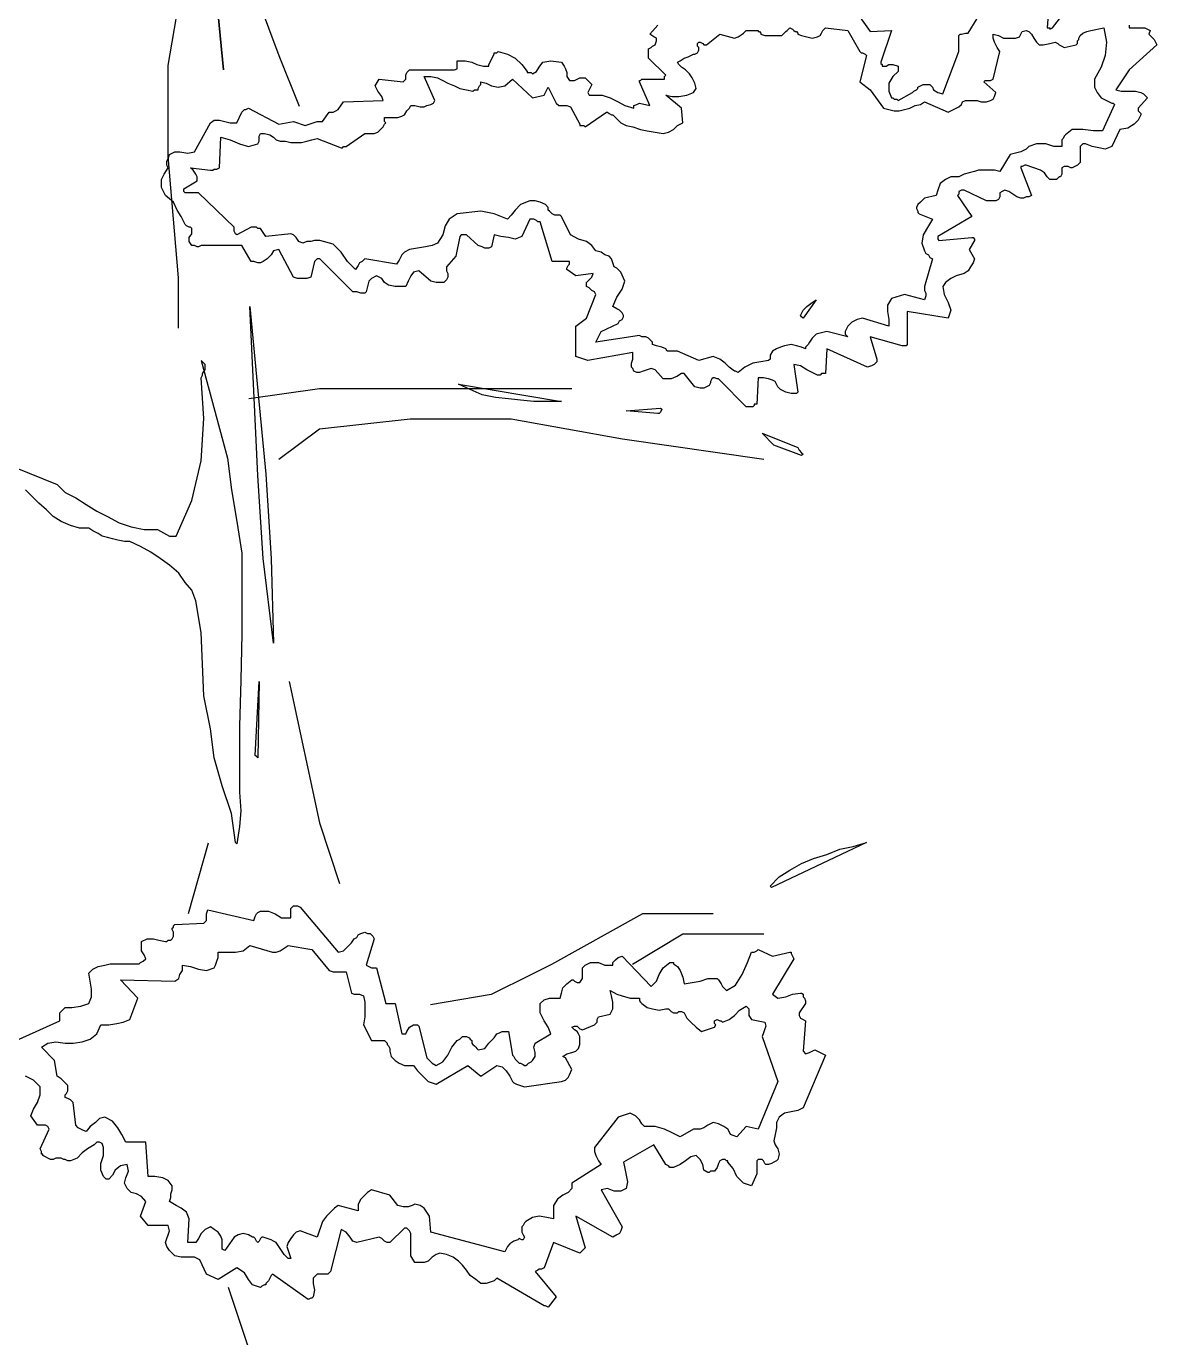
# Model space of a CAD drawing. Header units: millimetres. Extents: x 61831 to 121408, y 302 to 24841.
# Drawn here: x 104691 to 106062, y 5444 to 7034 of the extents above; entities that cross this region are included whole.
import ezdxf

# ---------------------------------------------------------------- set-up
doc = ezdxf.new("R2010")
doc.units = ezdxf.units.MM

# ---------------------------------------------------------------- blocks, each defined once
blk = doc.blocks.new('A$C6D6F7FEB')
at = {"color": 45}
for points in [[(1473.3, 4132.8), (1461, 4108.3), (1448.8, 3949.1), (1448.8, 3839), (1485.5, 3741), (1510, 3679.8)], [(1418.3, 3723.6), (1403.9, 3874), (1418.3, 3723.6)], [(1363.1, 3802.2), (1350.8, 3728.8), (1350.8, 3618.6), (1363.1, 3471.7), (1363.1, 3410.5)], [(1479.1, 3028.8), (1466.3, 3131.2), (1459.9, 3232.1), (1455.1, 3334.5), (1450.3, 3437), (1459.9, 3334.5), (1469.5, 3233.7), (1476, 3131.2), (1479.1, 3028.8)], [(2117.9, 3425.8), (2121.1, 3432.2), (2125.9, 3437), (2132.3, 3441.8), (2137.1, 3445), (2121.1, 3422.6), (2121.1, 3422.6), (2119.4, 3424.2), (2117.9, 3425.8), (2117.9, 3425.8)], [(1432.7, 2787.1), (1427.9, 2822.3), (1416.7, 2855.9), (1407.1, 2889.5), (1402.3, 2924.7), (1394.3, 2964.8), (1392.7, 3003.1), (1391.1, 3041.6), (1384.7, 3080), (1379.9, 3092.8), (1371.9, 3102.4), (1363.9, 3113.6), (1352.7, 3123.2), (1341.5, 3131.2), (1330.2, 3139.2), (1317.5, 3145.7), (1304.7, 3152.1), (1298.2, 3152.1), (1290.2, 3153.7), (1283.8, 3155.2), (1277.5, 3156.9), (1271, 3158.4), (1266.2, 3161.7), (1259.8, 3164.9), (1255, 3168.1), (1243.8, 3168.1), (1232.6, 3171.2), (1221.4, 3176.1), (1211.8, 3182.4), (1203.8, 3190.4), (1194.2, 3198.4), (1186.2, 3206.4), (1178.2, 3214.5)], [(1165.4, 3241.7), (1216.6, 3220.9), (1226.2, 3211.3), (1239, 3204.9), (1251.8, 3196.9), (1264.6, 3188.9), (1277.5, 3182.4), (1291.8, 3174.4), (1306.2, 3169.7), (1322.2, 3166.4), (1338.2, 3166.4), (1352.7, 3158.4), (1354.2, 3158.4), (1355.9, 3158.4), (1359.1, 3158.4), (1360.7, 3158.4), (1379.9, 3201.7), (1391.1, 3249.7), (1394.3, 3300.9), (1391.1, 3350.5), (1392.7, 3353.7), (1392.7, 3355.4), (1394.3, 3358.5), (1395.9, 3360.2), (1395.9, 3363.4), (1395.9, 3366.5), (1394.3, 3368.2), (1391.1, 3371.4), (1423.1, 3252.9), (1427.9, 3214.5), (1434.3, 3176.1), (1440.7, 3137.7), (1440.7, 3097.6), (1440.7, 3040), (1439.1, 2983.9), (1437.5, 2927.9), (1437.5, 2870.3), (1437.5, 2847.9), (1439.1, 2825.5), (1437.5, 2806.3), (1434.3, 2785.5), (1434.3, 2785.5), (1432.7, 2787.1), (1432.7, 2787.1), (1432.7, 2787.1)], [(1824.9, 3321.7), (1810.5, 3321.7), (1794.5, 3321.7), (1778.5, 3323.3), (1764.1, 3325), (1748.1, 3326.5), (1732.1, 3329.7), (1717.6, 3336.2), (1703.3, 3342.5), (1828.1, 3321.7), (1828.1, 3321.7), (1826.5, 3321.7), (1824.9, 3321.7), (1824.9, 3321.7)], [(1840.7, 3337.1), (1742.7, 3337.1), (1632.5, 3337.1), (1534.5, 3337.1), (1448.8, 3324.8)], [(1945, 3307.3), (1906.6, 3310.5), (1948.1, 3313.7), (1949.8, 3312.2), (1948.1, 3308.9), (1946.6, 3307.3), (1945, 3307.3)], [(2073.4, 3251.4), (1902, 3275.9), (1767.2, 3300.3), (1644.8, 3300.3), (1534.5, 3288.1), (1485.5, 3251.4)], [(2119.4, 3256.1), (2085.9, 3268.9), (2071.4, 3283.3), (2114.7, 3265.7), (2116.3, 3262.5), (2119.4, 3259.3), (2121.1, 3257.7), (2119.4, 3256.1)], [(1456.7, 2892.7), (1461.5, 2982.4), (1459.9, 2889.5), (1459.9, 2889.5), (1458.3, 2891.1), (1456.7, 2892.7), (1456.7, 2892.7)], [(1497.8, 2982.1), (1534.5, 2810.7), (1559, 2737.2)], [(1399.8, 2786.2), (1375.3, 2700.5)], [(2082.7, 2732.6), (2082.7, 2732.6), (2081.1, 2734.3), (2081.1, 2734.3), (2081.1, 2734.3), (2092.2, 2745.4), (2105.1, 2753.4), (2119.4, 2761.4), (2133.9, 2767.8), (2149.9, 2772.6), (2165.9, 2779.1), (2181.9, 2782.3), (2197.9, 2787.1), (2082.7, 2732.6)], [(2012.2, 2700.5), (1926.5, 2700.5), (1816.2, 2639.3), (1791.7, 2627), (1742.7, 2602.6), (1669.3, 2590.3)], [(2073.4, 2676), (1975.4, 2676), (1914.2, 2639.3)], [(1485.5, 1990.5), (1461, 2137.4), (1424.3, 2247.6)]]:
    blk.add_lwpolyline(points, dxfattribs=at)
at = {"color": 54, "true_color": 0x999900}
for points in [[(2060.2, 3315.3), (2058.7, 3315.3), (2055.4, 3315.3), (2053.9, 3315.3), (2052.2, 3315.3), (2020.2, 3347.4), (2018.6, 3349), (2017, 3349), (2013.8, 3350.5), (2012.2, 3350.5), (2010.6, 3349), (2009, 3345.7), (2009, 3344.2), (2007.4, 3341), (2004.2, 3339.3), (2001, 3337.7), (1996.2, 3337.7), (1989.8, 3339.3), (1977, 3355.4), (1973.8, 3355.4), (1970.6, 3353.7), (1969, 3352.2), (1964.2, 3350.5), (1961, 3349), (1957.8, 3349), (1954.6, 3349), (1951.4, 3349), (1941.8, 3360.2), (1937, 3361.7), (1932.1, 3360.2), (1927.4, 3358.5), (1922.6, 3357), (1919.4, 3357), (1916.1, 3358.5), (1914.6, 3361.7), (1912.9, 3363.4), (1912.9, 3368.2), (1914.6, 3373), (1914.6, 3376.2), (1914.6, 3381), (1860.1, 3371.4), (1845.7, 3376.2), (1845.7, 3413), (1858.6, 3422.6), (1869.7, 3451.4), (1868.1, 3454.6), (1864.9, 3456.2), (1861.7, 3459.4), (1858.6, 3461), (1858.6, 3465.8), (1861.7, 3469), (1864.9, 3472.2), (1866.6, 3477), (1845.7, 3473.8), (1834.5, 3481.8), (1834.5, 3483.4), (1836.1, 3486.6), (1837.7, 3488.2), (1837.7, 3491.4), (1834.5, 3491.4), (1832.9, 3491.4), (1829.7, 3491.4), (1828.1, 3491.4), (1824.9, 3491.4), (1821.7, 3491.4), (1820.1, 3491.4), (1816.9, 3491.4), (1802.5, 3539.5), (1799.3, 3539.5), (1797.7, 3541), (1794.5, 3542.7), (1789.7, 3542.7), (1780.1, 3521.8), (1772.1, 3518.6), (1764.1, 3520.3), (1754.5, 3521.8), (1746.5, 3523.5), (1743.3, 3509), (1740.1, 3507.5), (1735.3, 3507.5), (1732.1, 3509), (1727.3, 3510.6), (1712.8, 3523.5), (1711.3, 3523.5), (1708.1, 3523.5), (1706.5, 3523.5), (1704.8, 3521.8), (1700.1, 3497.8), (1688.8, 3485), (1688.8, 3480.2), (1690.4, 3477), (1690.4, 3472.2), (1688.8, 3469), (1685.6, 3465.8), (1680.8, 3465.8), (1676.1, 3465.8), (1669.6, 3467.4), (1655.2, 3480.2), (1648.8, 3478.6), (1645.6, 3473.8), (1642.4, 3467.4), (1639.2, 3461), (1626.4, 3461), (1618.4, 3462.6), (1613.6, 3465.8), (1610.4, 3470.6), (1604, 3473.8), (1597.6, 3470.6), (1594.4, 3467.4), (1592.8, 3461), (1591.2, 3454.6), (1589.6, 3453), (1584.8, 3453), (1580, 3454.6), (1575.2, 3454.6), (1535.2, 3494.6), (1533.5, 3494.6), (1532, 3494.6), (1530.3, 3493), (1528.8, 3491.4), (1524, 3472.2), (1519.2, 3470.6), (1512.8, 3470.6), (1508, 3470.6), (1503.2, 3472.2), (1485.5, 3505.8), (1479.1, 3504.2), (1476, 3499.4), (1471.1, 3494.6), (1466.3, 3491.4), (1463.1, 3489.8), (1459.9, 3489.8), (1455.1, 3491.4), (1451.9, 3491.4), (1440.7, 3510.6), (1399.1, 3510.6), (1395.9, 3510.6), (1392.7, 3510.6), (1391.1, 3510.6), (1387.9, 3509), (1386.3, 3509), (1383.1, 3510.6), (1381.5, 3510.6), (1379.9, 3510.6), (1376.7, 3515.5), (1376.7, 3520.3), (1379.9, 3525), (1379.9, 3531.5), (1378.3, 3533), (1376.7, 3533), (1373.5, 3534.7), (1371.9, 3536.3), (1367.1, 3545.8), (1362.2, 3553.8), (1357.5, 3563.5), (1347.9, 3571.5), (1343.1, 3581), (1343.1, 3590.7), (1346.2, 3597.1), (1351.1, 3605.1), (1349.5, 3608.3), (1349.5, 3613.1), (1351.1, 3616.3), (1352.7, 3621.1), (1359.1, 3624.3), (1365.5, 3624.3), (1375.1, 3622.7), (1383.1, 3624.3), (1402.3, 3659.5), (1407.1, 3662.7), (1413.5, 3662.7), (1419.9, 3661.1), (1426.3, 3659.5), (1427.9, 3659.5), (1429.5, 3659.5), (1432.7, 3659.5), (1434.3, 3659.5), (1440.7, 3672.3), (1442.3, 3673.9), (1443.9, 3675.5), (1445.5, 3675.5), (1448.7, 3677.1), (1485.5, 3657.9), (1503.2, 3661.1), (1517.5, 3656.3), (1522.3, 3657.9), (1527.2, 3659.5), (1532, 3661.1), (1538.4, 3661.1), (1546.4, 3672.3), (1549.5, 3672.3), (1551.2, 3672.3), (1554.4, 3673.9), (1557.5, 3675.5), (1564, 3685.1), (1612, 3686.7), (1610.4, 3691.5), (1605.6, 3697.9), (1602.4, 3704.3), (1607.2, 3712.3), (1636, 3709.1), (1639.2, 3712.3), (1639.2, 3717.1), (1640.8, 3720.3), (1644, 3723.6), (1698.5, 3723.6), (1701.6, 3725.1), (1701.6, 3726.8), (1701.6, 3731.6), (1701.6, 3734.8), (1711.3, 3734.8), (1719.3, 3733.1), (1725.7, 3730), (1733.7, 3728.3), (1735.3, 3728.3), (1738.5, 3728.3), (1740.1, 3728.3), (1740.1, 3730), (1746.5, 3742.8), (1746.5, 3744.3), (1748.1, 3744.3), (1749.7, 3744.3), (1751.3, 3746), (1762.5, 3742.8), (1772.1, 3738), (1780.1, 3730), (1786.5, 3721.9), (1786.5, 3720.3), (1788.1, 3720.3), (1791.3, 3720.3), (1792.9, 3718.8), (1797.7, 3721.9), (1800.9, 3726.8), (1805.7, 3733.1), (1815.3, 3734.8), (1828.1, 3733.1), (1831.3, 3728.3), (1832.9, 3725.1), (1834.5, 3720.3), (1834.5, 3715.6), (1837.7, 3710.8), (1844.1, 3710.8), (1850.5, 3713.9), (1856.9, 3713.9), (1858.6, 3712.3), (1860.1, 3710.8), (1863.4, 3707.6), (1864.9, 3705.9), (1863.4, 3702.8), (1861.7, 3699.5), (1860.1, 3696.3), (1861.7, 3693.1), (1877.7, 3693.1), (1887.4, 3689.9), (1896.9, 3685.1), (1904.9, 3680.3), (1916.1, 3677.1), (1916.1, 3678.7), (1916.1, 3680.3), (1919.4, 3681.9), (1922.6, 3683.5), (1935.4, 3680.3), (1922.6, 3709.1), (1922.6, 3710.8), (1924.1, 3710.8), (1924.1, 3710.8), (1925.8, 3712.3), (1951.4, 3712.3), (1953, 3712.3), (1953, 3713.9), (1953, 3715.6), (1954.6, 3717.1), (1933.8, 3738), (1933.8, 3739.6), (1933.8, 3741.1), (1933.8, 3742.8), (1933.8, 3746), (1933.8, 3749.1), (1937, 3750.8), (1938.6, 3752.3), (1941.8, 3754), (1943.4, 3758.8), (1943.4, 3762), (1940.1, 3763.6), (1935.4, 3766.8), (1945, 3778)], [(2175.5, 3808.4), (2202.7, 3770), (2228.3, 3771.6), (2215.5, 3733.1), (2215.5, 3731.6), (2217.1, 3730), (2217.1, 3728.3), (2218.7, 3728.3), (2221.9, 3728.3), (2225.1, 3730), (2229.9, 3730), (2236.3, 3728.3), (2236.3, 3728.3), (2236.3, 3725.1), (2236.3, 3723.6), (2236.3, 3721.9), (2229.9, 3715.6), (2225.1, 3707.6), (2225.1, 3697.9), (2228.3, 3689.9), (2229.9, 3689.9), (2231.5, 3688.3), (2234.7, 3688.3), (2236.3, 3686.7), (2254, 3696.3), (2255.5, 3697.9), (2258.7, 3699.5), (2260.3, 3701.1), (2260.3, 3702.8), (2263.5, 3704.3), (2266.7, 3705.9), (2271.5, 3705.9), (2274.7, 3705.9), (2278, 3702.8), (2279.5, 3699.5), (2284.4, 3696.3), (2290.7, 3694.8), (2310, 3746), (2310, 3765.2), (2311.6, 3766.8), (2313.2, 3766.8), (2318, 3768.3), (2321.2, 3768.3), (2332.4, 3786)], [(2420.4, 3816.4), (2417.2, 3774.8), (2420.4, 3774.8), (2420.4, 3773.2), (2420.4, 3773.2), (2423.6, 3774.8), (2447.6, 3805.2)], [(2516.5, 3778), (2516.5, 3776.3), (2516.5, 3774.8), (2516.5, 3774.8), (2530.9, 3774.8), (2534.1, 3774.8), (2535.7, 3774.8), (2538.9, 3773.2), (2542.1, 3771.6), (2540.5, 3766.8), (2543.7, 3763.6), (2546.9, 3760.3), (2550.1, 3754), (2516.5, 3723.6), (2500.5, 3699.5), (2506.9, 3697.9), (2514.9, 3697.9), (2524.5, 3697.9), (2530.9, 3696.3), (2534.1, 3694.8), (2535.7, 3693.1), (2537.3, 3691.5), (2538.9, 3689.9), (2527.7, 3677.1), (2527.7, 3673.9), (2529.3, 3672.3), (2530.9, 3670.7), (2530.9, 3669.1), (2527.7, 3662.7), (2522.9, 3657.9), (2514.9, 3653.1), (2505.3, 3651.5), (2495.7, 3630.7), (2487.7, 3627.5), (2479.7, 3629.1), (2471.7, 3630.7), (2463.7, 3633.9), (2462, 3633.9), (2460.5, 3633.9), (2458.8, 3632.3), (2457.3, 3630.7), (2457.3, 3611.5), (2455.6, 3609.9), (2454, 3608.3), (2450.8, 3606.7), (2447.6, 3605.1), (2446, 3605.1), (2442.8, 3606.7), (2441.3, 3606.7), (2438, 3606.7), (2434.8, 3605.1), (2434.8, 3601.9), (2434.8, 3597.1), (2433.2, 3593.9), (2431.6, 3593.9), (2430, 3592.3), (2428.4, 3590.7), (2426.8, 3590.7), (2420.4, 3590.7), (2417.2, 3593.9), (2414, 3598.7), (2409.2, 3601.9), (2391.6, 3608.3), (2390, 3608.3), (2386.8, 3606.7), (2385.2, 3606.7), (2385.2, 3605.1), (2398, 3571.5), (2394.8, 3569.9), (2391.6, 3569.9), (2388.4, 3568.3), (2385.2, 3568.3), (2380.4, 3569.9), (2375.6, 3573), (2370.8, 3576.3), (2366, 3577.9), (2362.8, 3576.3), (2359.6, 3574.7), (2359.6, 3569.9), (2358, 3566.7), (2354.8, 3565), (2351.6, 3565), (2346.8, 3565), (2343.6, 3565), (2316.4, 3577.9), (2313.2, 3577.9), (2310, 3576.3), (2310, 3573), (2308.4, 3571.5), (2326, 3545.8), (2284.4, 3521.8), (2284.4, 3520.3), (2284.4, 3520.3), (2284.4, 3518.6), (2286, 3517), (2326, 3520.3), (2326, 3520.3), (2327.6, 3520.3), (2329.2, 3518.6), (2329.2, 3517), (2322.7, 3505.8), (2329.2, 3494.6), (2327.6, 3489.8), (2324.4, 3485), (2321.2, 3480.2), (2316.4, 3477), (2306.7, 3473.8), (2300.4, 3470.6), (2294, 3465.8), (2290.7, 3461), (2292.4, 3451.4), (2297.2, 3441.8), (2300.4, 3432.2), (2297.2, 3422.6), (2247.5, 3430.6), (2247.5, 3390.6), (2246, 3389), (2244.3, 3389), (2242.7, 3389), (2241.2, 3389), (2202.7, 3400.2), (2210.7, 3373), (2210.7, 3369.7), (2207.5, 3366.5), (2204.3, 3365), (2199.5, 3363.4), (2149.9, 3385.7), (2148.3, 3355.4), (2146.7, 3355.4), (2143.5, 3355.4), (2141.9, 3353.7), (2138.7, 3353.7), (2132.3, 3357), (2125.9, 3360.2), (2117.9, 3365), (2109.9, 3366.5), (2114.7, 3333), (2113.1, 3331.3), (2109.9, 3331.3), (2108.2, 3331.3), (2106.7, 3331.3), (2100.2, 3333), (2093.9, 3336.2), (2090.7, 3339.3), (2087.4, 3345.7), (2084.2, 3347.4), (2079.4, 3349), (2073, 3350.5), (2066.7, 3350.5), (2065, 3318.5), (2063.4, 3318.5), (2061.9, 3318.5), (2061.9, 3317), (2060.2, 3315.3)], [(2037.8, 3358.5), (2031.4, 3363.4), (2026.6, 3368.2), (2020.2, 3373), (2012.2, 3376.2), (1994.6, 3371.4), (1969, 3382.6), (1956.2, 3382.6), (1954.6, 3385.7), (1949.8, 3387.4), (1943.4, 3389), (1938.6, 3390.6), (1938.6, 3392.2), (1938.6, 3393.7), (1937, 3395.4), (1935.4, 3397), (1933.8, 3398.6), (1930.6, 3400.2), (1925.8, 3400.2), (1922.6, 3401.7), (1869.7, 3393.7), (1876.1, 3406.6), (1896.9, 3416.2), (1898.6, 3419.4), (1901.8, 3421), (1903.4, 3424.2), (1903.4, 3425.8), (1901.8, 3429), (1898.6, 3432.2), (1895.4, 3433.8), (1890.6, 3437), (1895.4, 3448.2), (1901.8, 3457.8), (1904.9, 3467.4), (1900.1, 3478.6), (1898.6, 3480.2), (1896.9, 3481.8), (1895.4, 3483.4), (1892.1, 3485), (1888.9, 3494.6), (1885.8, 3497.8), (1880.9, 3499.4), (1876.1, 3502.6), (1869.7, 3504.2), (1864.9, 3510.6), (1858.6, 3515.5), (1848.9, 3518.6), (1839.3, 3523.5), (1828.1, 3545.8), (1826.5, 3547.5), (1824.9, 3547.5), (1820.1, 3547.5), (1816.9, 3549), (1815.3, 3550.7), (1813.7, 3552.3), (1812.1, 3553.8), (1812.1, 3557), (1808.9, 3560.3), (1802.5, 3563.5), (1796.1, 3565), (1789.7, 3565), (1778.5, 3560.3), (1772.1, 3553.8), (1767.3, 3547.5), (1762.5, 3542.7), (1746.5, 3549), (1730.5, 3552.3), (1701.6, 3549), (1692.1, 3542.7), (1687.3, 3534.7), (1684.1, 3523.5), (1677.6, 3513.8), (1671.3, 3510.6), (1663.3, 3509), (1653.6, 3507.5), (1644, 3505.8), (1637.6, 3502.6), (1634.4, 3499.4), (1631.2, 3493), (1628, 3488.2), (1589.6, 3494.6), (1586.4, 3491.4), (1583.2, 3489.8), (1581.6, 3486.6), (1578.4, 3481.8), (1568.8, 3491.4), (1560.8, 3502.6), (1551.2, 3512.3), (1535.2, 3517), (1528.8, 3517), (1524, 3515.5), (1519.2, 3515.5), (1514.3, 3513.8), (1509.5, 3515.5), (1506.3, 3520.3), (1503.2, 3523.5), (1500, 3525), (1469.5, 3521.8), (1463.1, 3531.5), (1459.9, 3531.5), (1458.3, 3533), (1455.1, 3533), (1451.9, 3533), (1434.3, 3523.5), (1432.7, 3525), (1431.1, 3528.3), (1431.1, 3529.8), (1431.1, 3533), (1387.9, 3574.7), (1371.9, 3574.7), (1371.9, 3574.7), (1370.3, 3576.3), (1370.3, 3577.9), (1370.3, 3579.5), (1386.3, 3589), (1386.3, 3593.9), (1384.7, 3597.1), (1381.5, 3601.9), (1378.3, 3605.1), (1402.3, 3601.9), (1405.5, 3601.9), (1407.1, 3603.5), (1410.3, 3603.5), (1413.5, 3605.1), (1415.1, 3641.9), (1426.3, 3638.7), (1437.5, 3633.9), (1448.7, 3630.7), (1459.9, 3633.9), (1461.5, 3637.1), (1461.5, 3640.3), (1461.5, 3643.5), (1463.1, 3646.7), (1467.9, 3646.7), (1474.3, 3645.1), (1479.1, 3641.9), (1482.3, 3638.7), (1487.1, 3637.1), (1493.5, 3637.1), (1500, 3635.5), (1506.3, 3635.5), (1512.8, 3635.5), (1519.2, 3637.1), (1525.5, 3638.7), (1532, 3640.3), (1560.8, 3629.1), (1562.4, 3629.1), (1564, 3630.7), (1565.6, 3630.7), (1567.2, 3630.7), (1589.6, 3646.7), (1592.8, 3646.7), (1594.4, 3646.7), (1597.6, 3646.7), (1600.8, 3646.7), (1605.6, 3648.3), (1608.8, 3651.5), (1612, 3654.7), (1613.6, 3657.9), (1615.2, 3659.5), (1613.6, 3661.1), (1613.6, 3664.3), (1613.6, 3665.9), (1629.6, 3665.9), (1634.4, 3667.5), (1637.6, 3669.1), (1640.8, 3673.9), (1644, 3677.1), (1645.6, 3680.3), (1650.4, 3680.3), (1656.8, 3678.7), (1661.6, 3678.7), (1664.8, 3680.3), (1669.6, 3681.9), (1672.8, 3683.5), (1674.4, 3686.7), (1661.6, 3715.6), (1669.6, 3715.6), (1677.6, 3713.9), (1684.1, 3710.8), (1690.4, 3707.6), (1698.5, 3704.3), (1704.8, 3701.1), (1712.8, 3699.5), (1720.8, 3697.9), (1722.5, 3699.5), (1725.7, 3699.5), (1727.3, 3699.5), (1727.3, 3699.5), (1727.3, 3701.1), (1728.8, 3704.3), (1730.5, 3705.9), (1730.5, 3709.1), (1736.8, 3707.6), (1743.3, 3704.3), (1751.3, 3702.8), (1759.3, 3704.3), (1768.9, 3712.3), (1792.9, 3689.9), (1807.3, 3693.1), (1812.1, 3702.8), (1821.7, 3683.5), (1824.9, 3680.3), (1829.7, 3680.3), (1834.5, 3680.3), (1839.3, 3678.7), (1850.5, 3657.9), (1850.5, 3656.3), (1852.1, 3656.3), (1855.4, 3656.3), (1856.9, 3654.7), (1882.6, 3672.3), (1884.1, 3672.3), (1885.8, 3670.7), (1888.9, 3669.1), (1890.6, 3669.1), (1895.4, 3664.3), (1900.1, 3659.5), (1906.6, 3656.3), (1914.6, 3654.7), (1924.1, 3651.5), (1932.1, 3649.9), (1941.8, 3648.3), (1951.4, 3646.7), (1957.8, 3648.3), (1964.2, 3651.5), (1969, 3656.3), (1975.4, 3659.5), (1973.8, 3677.1), (1954.6, 3693.1), (1962.6, 3691.5), (1970.6, 3691.5), (1980.2, 3693.1), (1988.2, 3696.3), (1991.4, 3701.1), (1989.8, 3707.6), (1986.6, 3713.9), (1983.4, 3718.8), (1978.6, 3723.6), (1973.8, 3726.8), (1970.6, 3730), (1969, 3733.1), (1972.2, 3734.8), (1977, 3738), (1981.8, 3739.6), (1985, 3741.1), (1988.2, 3742.8), (1989.8, 3742.8), (1993, 3744.3), (1994.6, 3747.6), (1994.6, 3750.8), (1993, 3752.3), (1993, 3755.6), (1994.6, 3757.2), (1996.2, 3757.2), (1999.4, 3755.6), (2001, 3754), (2004.2, 3754), (2020.2, 3766.8), (2037.8, 3762), (2042.6, 3763.6), (2047.4, 3766.8), (2049, 3768.3), (2052.2, 3771.6), (2066.7, 3771.6), (2066.7, 3770), (2068.2, 3770), (2069.9, 3768.3), (2069.9, 3766.8), (2074.7, 3765.2), (2081.1, 3765.2), (2085.9, 3765.2), (2092.2, 3765.2), (2095.4, 3765.2), (2097.1, 3766.8), (2100.2, 3770), (2101.9, 3771.6), (2103.4, 3773.2), (2105.1, 3774.8), (2108.2, 3773.2), (2109.9, 3771.6), (2111.4, 3770), (2113.1, 3770), (2114.7, 3768.3), (2114.7, 3766.8), (2119.4, 3765.2), (2125.9, 3763.6), (2132.3, 3762), (2138.7, 3763.6), (2141.9, 3765.2), (2143.5, 3768.3), (2145.1, 3771.6), (2148.3, 3774.8), (2175.5, 3771.6), (2189.9, 3746), (2191.5, 3744.3), (2193.1, 3744.3), (2196.3, 3742.8), (2197.9, 3741.1), (2189.9, 3709.1), (2202.7, 3699.5), (2218.7, 3677.1), (2225.1, 3675.5), (2231.5, 3673.9), (2237.9, 3673.9), (2244.3, 3675.5), (2250.7, 3677.1), (2257.2, 3680.3), (2263.5, 3681.9), (2268.3, 3685.1), (2297.2, 3672.3), (2310, 3678.7), (2313.2, 3681.9), (2314.7, 3685.1), (2318, 3686.7), (2321.2, 3686.7), (2327.6, 3686.7), (2332.4, 3686.7), (2337.2, 3685.1), (2343.6, 3685.1), (2348.4, 3686.7), (2351.6, 3688.3), (2353.2, 3691.5), (2354.8, 3696.3), (2340.4, 3709.1), (2342, 3710.8), (2343.6, 3710.8), (2348.4, 3710.8), (2351.6, 3712.3), (2359.6, 3746), (2356.4, 3750.8), (2353.2, 3757.2), (2351.6, 3762), (2351.6, 3766.8), (2358, 3765.2), (2364.4, 3762), (2370.8, 3762), (2378.8, 3762), (2383.6, 3763.6), (2385.2, 3766.8), (2386.8, 3770), (2391.6, 3771.6), (2394.8, 3770), (2398, 3766.8), (2401.2, 3762), (2404.4, 3757.2), (2407.6, 3754), (2412.4, 3754), (2420.4, 3755.6), (2426.8, 3757.2), (2430, 3755.6), (2431.6, 3754), (2434.8, 3752.3), (2438, 3750.8), (2452.5, 3754), (2454, 3755.6), (2454, 3758.8), (2455.6, 3760.3), (2455.6, 3762), (2457.3, 3765.2), (2460.5, 3768.3), (2465.3, 3770), (2470, 3771.6), (2486, 3774.8), (2489.3, 3757.2), (2487.7, 3741.1), (2482.8, 3726.8), (2474.8, 3712.3), (2474.8, 3702.8), (2478, 3696.3), (2482.8, 3689.9), (2489.3, 3686.7), (2492.5, 3685.1), (2495.7, 3683.5), (2497.3, 3683.5), (2498.9, 3681.9), (2484.5, 3649.9), (2473.3, 3649.9), (2460.5, 3651.5), (2447.6, 3651.5), (2439.6, 3645.1), (2438, 3643.5), (2436.5, 3640.3), (2434.8, 3638.7), (2434.8, 3638.7), (2434.8, 3637.1), (2434.8, 3635.5), (2434.8, 3633.9), (2434.8, 3630.7), (2425.2, 3630.7), (2415.6, 3633.9), (2404.4, 3633.9), (2394.8, 3630.7), (2391.6, 3627.5), (2385.2, 3624.3), (2378.8, 3622.7), (2372.4, 3621.1), (2359.6, 3600.3), (2353.2, 3601.9), (2346.8, 3601.9), (2340.4, 3601.9), (2334, 3601.9), (2329.2, 3600.3), (2322.7, 3598.7), (2316.4, 3597.1), (2310, 3593.9), (2308.4, 3593.9), (2306.7, 3593.9), (2303.6, 3593.9), (2300.4, 3593.9), (2294, 3590.7), (2287.5, 3585.9), (2284.4, 3577.9), (2282.7, 3571.5), (2268.3, 3568.3), (2265.2, 3565), (2263.5, 3563.5), (2260.3, 3560.3), (2258.7, 3557), (2258.7, 3555.5), (2260.3, 3552.3), (2260.3, 3550.7), (2262, 3549), (2278, 3542.7), (2273.2, 3534.7), (2266.7, 3523.5), (2265.2, 3513.8), (2268.3, 3504.2), (2270, 3501), (2273.2, 3499.4), (2274.7, 3496.2), (2278, 3494.6), (2268.3, 3461), (2268.3, 3456.2), (2270, 3453), (2270, 3449.8), (2268.3, 3445), (2244.3, 3451.4), (2228.3, 3446.6), (2223.5, 3438.6), (2223.5, 3430.6), (2225.1, 3421), (2225.1, 3413), (2193.1, 3422.6), (2186.7, 3421), (2180.3, 3417.8), (2175.5, 3413), (2172.3, 3406.6), (2172.3, 3405), (2172.3, 3403.4), (2173.9, 3401.7), (2175.5, 3400.2), (2149.9, 3406.6), (2143.5, 3405), (2137.1, 3403.4), (2132.3, 3398.6), (2129.1, 3393.7), (2127.4, 3390.6), (2125.9, 3389), (2124.3, 3387.4), (2124.3, 3385.7), (2119.4, 3387.4), (2113.1, 3389), (2106.7, 3390.6), (2098.7, 3389), (2093.9, 3387.4), (2089.1, 3385.7), (2084.2, 3382.6), (2081.1, 3377.7), (2081.1, 3376.2), (2081.1, 3374.6), (2081.1, 3373), (2079.4, 3371.4), (2069.9, 3369.7), (2060.2, 3368.2), (2050.7, 3363.4), (2042.6, 3357), (2042.6, 3357), (2039.4, 3358.5), (2037.8, 3358.5), (2037.8, 3358.5)], [(1807.3, 2225.2), (1749.7, 2258.8), (1746.5, 2255.6), (1741.7, 2254), (1736.8, 2252.4), (1730.5, 2252.4), (1724.1, 2257.2), (1717.6, 2262), (1712.8, 2268.4), (1708.1, 2274.8), (1703.3, 2279.6), (1696.8, 2284.4), (1688.8, 2287.6), (1680.8, 2289.2), (1676.1, 2287.6), (1671.3, 2284.4), (1666.4, 2279.6), (1661.6, 2278), (1660.1, 2278), (1656.8, 2278), (1653.6, 2278), (1650.4, 2278), (1645.6, 2286), (1645.6, 2294), (1645.6, 2303.6), (1645.6, 2313.2), (1644, 2316.4), (1642.4, 2318), (1640.8, 2319.6), (1637.6, 2319.6), (1620, 2302), (1616.8, 2302), (1613.6, 2303.6), (1610.4, 2306.8), (1607.2, 2308.4), (1580, 2302), (1575.2, 2303.6), (1572, 2308.4), (1567.2, 2314.8), (1560.8, 2318), (1548, 2266.8), (1544.8, 2263.6), (1541.5, 2263.6), (1536.8, 2263.6), (1532, 2263.6), (1527.2, 2258.8), (1527.2, 2252.4), (1528.8, 2244.4), (1527.2, 2236.4), (1527.2, 2236.4), (1525.5, 2234.8), (1524, 2234.8), (1520.8, 2233.2), (1477.5, 2263.6), (1476, 2262), (1474.3, 2258.8), (1472.8, 2255.6), (1469.5, 2252.4), (1469.5, 2250.8), (1467.9, 2250.8), (1464.8, 2249.2), (1463.1, 2247.6), (1453.5, 2250.8), (1448.7, 2257.2), (1443.9, 2265.2), (1434.3, 2271.6), (1411.9, 2257.2), (1397.5, 2263.6), (1389.5, 2281.2), (1383.1, 2284.4), (1375.1, 2284.4), (1367.1, 2284.4), (1359.1, 2286), (1355.9, 2289.2), (1352.7, 2292.4), (1349.5, 2297.2), (1347.9, 2302), (1349.5, 2306.8), (1351.1, 2311.6), (1352.7, 2316.4), (1351.1, 2322.8), (1327, 2322.8), (1317.5, 2334), (1323.9, 2351.7), (1319, 2358), (1312.7, 2361.2), (1306.2, 2362.8), (1301.5, 2367.7), (1298.2, 2374), (1299.8, 2380.5), (1303, 2388.5), (1301.5, 2396.5), (1293.5, 2394.9), (1287, 2390), (1283.8, 2383.7), (1279, 2378.8), (1277.5, 2378.8), (1275.8, 2378.8), (1274.2, 2380.5), (1272.6, 2382), (1269.5, 2390), (1269.5, 2398), (1272.6, 2407.7), (1272.6, 2417.2), (1271, 2422.1), (1267.8, 2423.7), (1264.6, 2423.7), (1261.4, 2420.5), (1253.4, 2415.7), (1247, 2410.9), (1240.6, 2404.5), (1232.6, 2401.2), (1229.4, 2401.2), (1226.2, 2402.9), (1224.6, 2402.9), (1221.4, 2404.5), (1219.8, 2404.5), (1218.2, 2404.5), (1215, 2404.5), (1211.8, 2402.9), (1208.6, 2402.9), (1205.4, 2404.5), (1202.2, 2406), (1199, 2407.7), (1199, 2409.2), (1197.4, 2409.2), (1197.4, 2412.5), (1195.8, 2415.7), (1207, 2439.7), (1205.4, 2442.9), (1202.2, 2444.5), (1197.4, 2444.5), (1192.6, 2444.5), (1184.6, 2455.7), (1187.8, 2463.7), (1192.6, 2471.7), (1195.8, 2481.3), (1195.8, 2490.9), (1187.8, 2498.9), (1178.2, 2503.7)], [(1166.9, 2547), (1219.8, 2571), (1219.8, 2572.5), (1219.8, 2575.8), (1219.8, 2577.3), (1219.8, 2580.5), (1226.2, 2587), (1234.2, 2587), (1245.4, 2588.5), (1255, 2591.8), (1258.2, 2599.8), (1258.2, 2609.4), (1256.6, 2619), (1255, 2628.5), (1259.8, 2633.4), (1266.2, 2636.6), (1274.2, 2638.2), (1280.7, 2639.8), (1288.7, 2639.8), (1296.7, 2639.8), (1304.7, 2639.8), (1312.7, 2639.8), (1315.9, 2639.8), (1317.5, 2641.4), (1320.7, 2643), (1323.9, 2646.2), (1322.2, 2651), (1319, 2655.8), (1319, 2660.6), (1319, 2667), (1325.5, 2670.2), (1333.5, 2670.2), (1339.9, 2668.6), (1347.9, 2667), (1349.5, 2667), (1351.1, 2668.6), (1354.2, 2668.6), (1355.9, 2670.2), (1357.5, 2673.4), (1357.5, 2675), (1357.5, 2678.2), (1355.9, 2681.4), (1355.9, 2683), (1357.5, 2684.6), (1357.5, 2686.2), (1359.1, 2687.8), (1394.3, 2689.4), (1397.5, 2692.6), (1397.5, 2695.8), (1397.5, 2700.6), (1399.1, 2705.4), (1455.1, 2692.6), (1456.7, 2697.4), (1458.3, 2700.6), (1459.9, 2702.2), (1463.1, 2703.8), (1472.8, 2703.8), (1480.8, 2700.6), (1488.8, 2695.8), (1500, 2695.8), (1500, 2699), (1500, 2700.6), (1500, 2703.8), (1500, 2707), (1501.5, 2708.6), (1503.2, 2710.2), (1508, 2710.2), (1511.2, 2708.6), (1557.5, 2654.2), (1564, 2655.8), (1568.8, 2660.6), (1573.6, 2665.4), (1576.8, 2670.2), (1580, 2671.8), (1581.6, 2675), (1584.8, 2676.6), (1589.6, 2678.2), (1592.8, 2676.6), (1596, 2676.6), (1599.2, 2673.4), (1600.8, 2670.2), (1591.2, 2638.2), (1594.4, 2636.6), (1597.6, 2635), (1600.8, 2635), (1604, 2635), (1615.2, 2591.8), (1618.4, 2591.8), (1620, 2591.8), (1623.2, 2591.8), (1626.4, 2591.8), (1634.4, 2555), (1639.2, 2555), (1640.8, 2558.1), (1644, 2563), (1648.8, 2566.1), (1648.8, 2566.1), (1650.4, 2566.1), (1653.6, 2566.1), (1655.2, 2564.5), (1664.8, 2526.1), (1666.4, 2524.5), (1669.6, 2521.3), (1671.3, 2519.7), (1676.1, 2516.5), (1684.1, 2521.3), (1690.4, 2529.3), (1695.3, 2538.9), (1701.6, 2547), (1704.8, 2548.5), (1708.1, 2551.8), (1712.8, 2551.8), (1716.1, 2550.1), (1717.6, 2548.5), (1719.3, 2547), (1719.3, 2543.8), (1720.8, 2542.1), (1722.5, 2540.5), (1724.1, 2538.9), (1725.7, 2537.3), (1727.3, 2535.8), (1735.3, 2537.3), (1740.1, 2543.8), (1746.5, 2550.1), (1749.7, 2555), (1752.8, 2556.5), (1756.1, 2558.1), (1759.3, 2558.1), (1764.1, 2558.1), (1768.9, 2529.3), (1770.5, 2527.7), (1772.1, 2524.5), (1773.7, 2522.9), (1776.9, 2519.7), (1778.5, 2519.7), (1781.7, 2518.1), (1783.3, 2516.5), (1784.9, 2516.5), (1786.5, 2518.1), (1788.1, 2519.7), (1791.3, 2521.3), (1792.9, 2522.9), (1796.1, 2527.7), (1796.1, 2532.5), (1794.5, 2538.9), (1796.1, 2543.8), (1815.3, 2555), (1812.1, 2563), (1807.3, 2571), (1802.5, 2580.5), (1802.5, 2591.8), (1807.3, 2596.5), (1813.7, 2598.2), (1820.1, 2598.2), (1826.5, 2598.2), (1828.1, 2604.5), (1829.7, 2611), (1834.5, 2615.8), (1840.9, 2620.5), (1842.5, 2620.5), (1844.1, 2619), (1847.3, 2617.4), (1850.5, 2617.4), (1853.7, 2622.2), (1853.7, 2628.5), (1853.7, 2635), (1856.9, 2638.2), (1863.4, 2641.4), (1872.9, 2641.4), (1880.9, 2638.2), (1890.6, 2638.2), (1890.6, 2641.4), (1893.8, 2644.6), (1896.9, 2647.8), (1901.8, 2649.4), (1937, 2612.5), (1943.4, 2619), (1946.6, 2627), (1951.4, 2635), (1959.4, 2641.4), (1959.4, 2641.4), (1961, 2641.4), (1964.2, 2641.4), (1964.2, 2639.8), (1969, 2636.6), (1972.2, 2631.8), (1975.4, 2623.8), (1977, 2615.8), (1986.6, 2617.4), (1996.2, 2619), (2005.8, 2622.2), (2017, 2622.2), (2018.6, 2620.5), (2021.8, 2615.8), (2023.4, 2612.5), (2028.2, 2607.8), (2039.4, 2614.2), (2047.4, 2627), (2053.9, 2641.4), (2058.7, 2654.2), (2060.2, 2654.2), (2061.9, 2654.2), (2065, 2655.8), (2066.7, 2657.4), (2084.2, 2649.4), (2105.1, 2654.2), (2106.7, 2654.2), (2106.7, 2652.6), (2108.2, 2649.4), (2109.9, 2646.2), (2084.2, 2603), (2090.7, 2598.2), (2100.2, 2599.8), (2108.2, 2603), (2117.9, 2604.5), (2119.4, 2604.5), (2119.4, 2604.5), (2119.4, 2604.5), (2121.1, 2603), (2121.1, 2599.8), (2122.7, 2598.2), (2124.3, 2595), (2124.3, 2591.8), (2116.3, 2580.5), (2116.3, 2577.3), (2117.9, 2574.2), (2121.1, 2572.5), (2124.3, 2571), (2121.1, 2534.1), (2124.3, 2530.9), (2129.1, 2532.5), (2132.3, 2534.1), (2135.4, 2535.8), (2148.3, 2529.3), (2121.1, 2465.3), (2114.7, 2462.1), (2106.7, 2460.5), (2098.7, 2458.9), (2092.2, 2454.1), (2089.1, 2447.7), (2089.1, 2441.3), (2087.4, 2433.2), (2085.9, 2425.2), (2087.4, 2420.5), (2090.7, 2415.7), (2092.2, 2409.2), (2090.7, 2402.9), (2089.1, 2401.2), (2085.9, 2399.7), (2082.7, 2398), (2079.4, 2396.5), (2076.2, 2396.5), (2074.7, 2398), (2073, 2401.2), (2071.4, 2402.9), (2069.9, 2402.9), (2066.7, 2402.9), (2065, 2401.2), (2065, 2399.7), (2065, 2385.2), (2058.7, 2370.8), (2049, 2374), (2041, 2382), (2036.2, 2391.7), (2029.8, 2399.7), (2029.8, 2401.2), (2028.2, 2401.2), (2026.6, 2402.9), (2023.4, 2402.9), (2020.2, 2401.2), (2018.6, 2398), (2017, 2393.2), (2013.8, 2388.5), (2012.2, 2388.5), (2009, 2388.5), (2007.4, 2386.9), (2005.8, 2386.9), (2001, 2390), (1999.4, 2396.5), (1996.2, 2402.9), (1991.4, 2407.7), (1985, 2406), (1978.6, 2401.2), (1972.2, 2396.5), (1964.2, 2393.2), (1962.6, 2393.2), (1959.4, 2393.2), (1957.8, 2394.9), (1954.6, 2396.5), (1940.1, 2420.5), (1903.4, 2399.7), (1904.9, 2391.7), (1906.6, 2383.7), (1908.1, 2375.7), (1906.6, 2367.7), (1900.1, 2364.5), (1892.1, 2364.5), (1884.1, 2367.7), (1876.1, 2366), (1901.8, 2321.2), (1900.1, 2316.4), (1898.6, 2313.2), (1895.4, 2311.6), (1890.6, 2308.4), (1845.7, 2334), (1856.9, 2295.6), (1855.4, 2294), (1853.7, 2292.4), (1852.1, 2290.8), (1850.5, 2289.2), (1818.5, 2302), (1807.3, 2271.6), (1804.1, 2270), (1800.9, 2270), (1799.3, 2268.4), (1796.1, 2266.8), (1821.7, 2236.4), (1812.1, 2223.6), (1812.1, 2223.6), (1808.9, 2225.2), (1807.3, 2225.2), (1807.3, 2225.2)], [(1496.8, 2282.8), (1492, 2287.6), (1488.8, 2292.4), (1485.5, 2297.2), (1482.3, 2302), (1479.1, 2303.6), (1476, 2305.2), (1471.1, 2306.8), (1466.3, 2308.4), (1464.8, 2308.4), (1463.1, 2306.8), (1461.5, 2303.6), (1459.9, 2302), (1458.3, 2303.6), (1456.7, 2306.8), (1455.1, 2308.4), (1453.5, 2308.4), (1448.7, 2311.6), (1442.3, 2313.2), (1435.9, 2311.6), (1431.1, 2308.4), (1419.9, 2292.4), (1416.7, 2294), (1416.7, 2297.2), (1416.7, 2302), (1416.7, 2305.2), (1415.1, 2310), (1411.9, 2314.8), (1407.1, 2318), (1402.3, 2321.2), (1395.9, 2318), (1391.1, 2313.2), (1387.9, 2306.8), (1384.7, 2302), (1381.5, 2302), (1379.9, 2302), (1376.7, 2302), (1375.1, 2302), (1376.7, 2330.8), (1373.5, 2338.8), (1367.1, 2343.6), (1360.7, 2346.8), (1352.7, 2351.7), (1354.2, 2356.5), (1354.2, 2361.2), (1355.9, 2366), (1355.9, 2370.8), (1351.1, 2377.2), (1344.7, 2380.5), (1335, 2382), (1327, 2382), (1323.9, 2423.7), (1299.8, 2423.7), (1295, 2433.2), (1290.2, 2441.3), (1283.8, 2449.3), (1274.2, 2454.1), (1267.8, 2452.5), (1263, 2447.7), (1256.6, 2442.9), (1251.8, 2436.5), (1248.6, 2438.1), (1245.4, 2439.7), (1242.2, 2441.3), (1239, 2444.5), (1235.8, 2471.7), (1234.2, 2473.3), (1232.6, 2474.9), (1229.4, 2476.5), (1226.2, 2478.1), (1226.2, 2479.7), (1226.2, 2481.3), (1227.8, 2482.9), (1229.4, 2486.1), (1229.4, 2492.5), (1224.6, 2497.3), (1221.4, 2500.5), (1216.6, 2503.7), (1213.4, 2522.9), (1197.4, 2538.9), (1205.4, 2543.8), (1215, 2545.3), (1226.2, 2543.8), (1235.8, 2543.8), (1247, 2545.3), (1256.6, 2548.5), (1264.6, 2555), (1269.5, 2566.1), (1279, 2566.1), (1288.7, 2567.8), (1296.7, 2569.3), (1304.7, 2572.5), (1314.2, 2598.2), (1293.5, 2620.5), (1359.1, 2619), (1363.9, 2622.2), (1365.5, 2627), (1368.7, 2631.8), (1368.7, 2638.2), (1378.3, 2636.6), (1387.9, 2633.4), (1397.5, 2631.8), (1407.1, 2635), (1408.7, 2638.2), (1410.3, 2643), (1411.9, 2647.8), (1411.9, 2654.2), (1423.1, 2654.2), (1432.7, 2654.2), (1442.3, 2655.8), (1450.3, 2662.2), (1477.5, 2654.2), (1482.3, 2654.2), (1487.1, 2655.8), (1492, 2659), (1496.8, 2662.2), (1525.5, 2657.4), (1546.4, 2631.8), (1551.2, 2630.2), (1556, 2630.2), (1562.4, 2630.2), (1567.2, 2630.2), (1573.6, 2604.5), (1576.8, 2603), (1580, 2603), (1583.2, 2603), (1588, 2601.3), (1589.6, 2593.3), (1589.6, 2585.3), (1589.6, 2575.8), (1588, 2566.1), (1597.6, 2547), (1612, 2547), (1613.6, 2547), (1613.6, 2547), (1615.2, 2545.3), (1616.8, 2543.8), (1616.8, 2542.1), (1618.4, 2540.5), (1620, 2537.3), (1620, 2534.1), (1621.6, 2527.7), (1626.4, 2522.9), (1631.2, 2519.7), (1637.6, 2516.5), (1639.2, 2516.5), (1642.4, 2516.5), (1644, 2516.5), (1648.8, 2516.5), (1653.6, 2510.1), (1660.1, 2503.7), (1666.4, 2497.3), (1676.1, 2494.1), (1714.5, 2516.5), (1730.5, 2503.7), (1749.7, 2516.5), (1756.1, 2514.9), (1760.9, 2510.1), (1765.7, 2503.7), (1768.9, 2497.3), (1770.5, 2495.7), (1773.7, 2494.1), (1778.5, 2492.5), (1783.3, 2490.9), (1828.1, 2497.3), (1832.9, 2498.9), (1836.1, 2502.1), (1837.7, 2505.3), (1840.9, 2511.7), (1832.9, 2526.1), (1829.7, 2527.7), (1834.5, 2530.9), (1840.9, 2532.5), (1845.7, 2534.1), (1848.9, 2537.3), (1850.5, 2542.1), (1850.5, 2547), (1850.5, 2551.8), (1848.9, 2555), (1847.3, 2558.1), (1844.1, 2559.8), (1840.9, 2563), (1844.1, 2564.5), (1847.3, 2564.5), (1850.5, 2561.3), (1853.7, 2559.8), (1868.1, 2566.1), (1869.7, 2567.8), (1871.4, 2569.3), (1871.4, 2572.5), (1872.9, 2575.8), (1887.4, 2579), (1890.6, 2585.3), (1890.6, 2593.3), (1888.9, 2601.3), (1887.4, 2607.8), (1895.4, 2603), (1901.8, 2601.3), (1911.4, 2598.2), (1922.6, 2598.2), (1922.6, 2596.5), (1922.6, 2595), (1924.1, 2593.3), (1925.8, 2591.8), (1932.1, 2587), (1938.6, 2585.3), (1946.6, 2583.8), (1954.6, 2585.3), (1957.8, 2585.3), (1959.4, 2583.8), (1961, 2582.2), (1964.2, 2580.5), (1969, 2580.5), (1970.6, 2582.2), (1973.8, 2582.2), (1977, 2580.5), (1980.2, 2574.2), (1985, 2569.3), (1991.4, 2563), (1997.8, 2558.1), (2013.8, 2563), (2015.4, 2566.1), (2013.8, 2567.8), (2013.8, 2571), (2017, 2572.5), (2017, 2572.5), (2020.2, 2571), (2021.8, 2571), (2023.4, 2569.3), (2031.4, 2572.5), (2037.8, 2577.3), (2044.2, 2583.8), (2052.2, 2588.5), (2055.4, 2585.3), (2055.4, 2580.5), (2055.4, 2577.3), (2058.7, 2572.5), (2074.7, 2569.3), (2076.2, 2564.5), (2074.7, 2561.3), (2073, 2556.5), (2071.4, 2551.8), (2090.7, 2497.3), (2066.7, 2439.7), (2052.2, 2442.9), (2041, 2430.1), (2036.2, 2431.7), (2033, 2433.2), (2031.4, 2436.5), (2029.8, 2439.7), (2025, 2442.9), (2018.6, 2446.1), (2012.2, 2447.7), (2005.8, 2444.5), (2001, 2441.3), (1996.2, 2439.7), (1993, 2439.7), (1988.2, 2439.7), (1972.2, 2430.1), (1962.6, 2434.9), (1953, 2439.7), (1941.8, 2442.9), (1929, 2442.9), (1925.8, 2446.1), (1922.6, 2450.9), (1917.8, 2455.7), (1911.4, 2458.9), (1896.9, 2454.1), (1868.1, 2417.2), (1868.1, 2412.5), (1869.7, 2407.7), (1872.9, 2401.2), (1876.1, 2396.5), (1840.9, 2374), (1840.9, 2374), (1840.9, 2372.5), (1840.9, 2369.2), (1840.9, 2367.7), (1836.1, 2362.8), (1829.7, 2359.7), (1823.3, 2354.8), (1818.5, 2346.8), (1818.5, 2330.8), (1810.5, 2332.4), (1800.9, 2334), (1792.9, 2332.4), (1784.9, 2327.6), (1783.3, 2326), (1781.7, 2322.8), (1780.1, 2321.2), (1780.1, 2321.2), (1780.1, 2318), (1780.1, 2314.8), (1781.7, 2311.6), (1783.3, 2308.4), (1781.7, 2305.2), (1780.1, 2305.2), (1776.9, 2306.8), (1775.3, 2305.2), (1770.5, 2303.6), (1765.7, 2300.4), (1762.5, 2297.2), (1759.3, 2290.8), (1669.6, 2314.8), (1668.1, 2334), (1664.8, 2338.8), (1661.6, 2343.6), (1656.8, 2346.8), (1650.4, 2348.5), (1647.2, 2346.8), (1642.4, 2345.2), (1636, 2345.2), (1629.6, 2346.8), (1620, 2359.7), (1597.6, 2366), (1592.8, 2362.8), (1589.6, 2359.7), (1584.8, 2354.8), (1581.6, 2348.5), (1581.6, 2346.8), (1581.6, 2345.2), (1581.6, 2342), (1581.6, 2340.5), (1557.5, 2346.8), (1552.8, 2343.6), (1548, 2338.8), (1543.2, 2334), (1538.4, 2327.6), (1532, 2308.4), (1511.2, 2316.4), (1506.3, 2314.8), (1503.2, 2311.6), (1500, 2306.8), (1496.8, 2302), (1495.1, 2297.2), (1496.8, 2292.4), (1498.3, 2287.6), (1500, 2282.8), (1500, 2282.8), (1498.3, 2282.8), (1496.8, 2282.8), (1496.8, 2282.8)]]:
    blk.add_lwpolyline(points, dxfattribs=at)

msp = doc.modelspace()

# ---------------------------------------------------------------- block references
msp.add_blockref('A$C6D6F7FEB', (103511.8, 3257.8))

doc.saveas('drawing.dxf')
